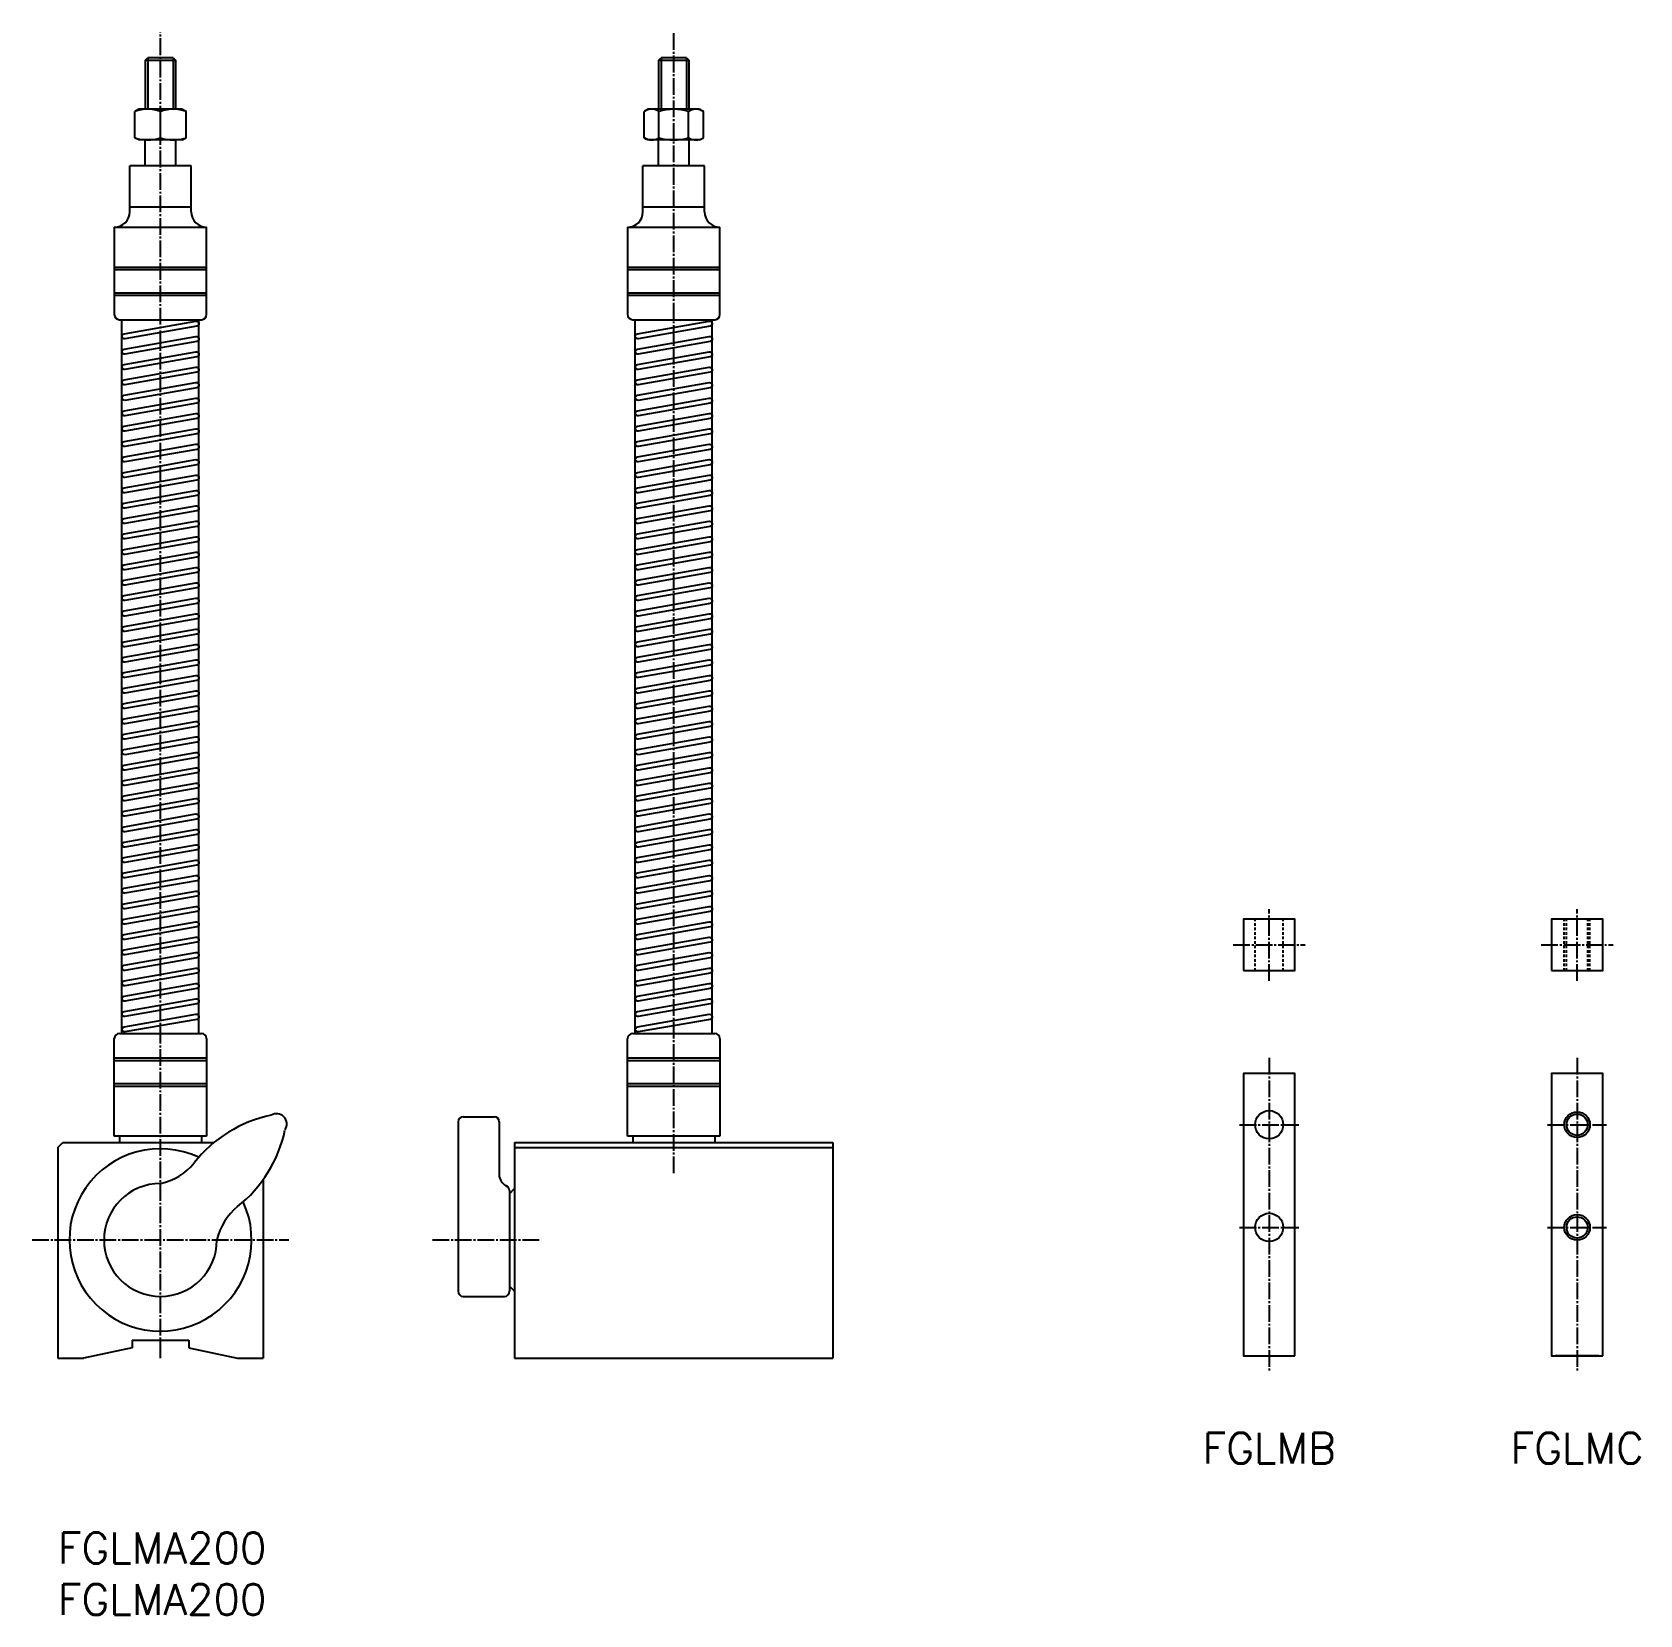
# Model space of a CAD drawing. Extents: x -1083 to -770, y -3223 to -2915.
import ezdxf
from ezdxf.enums import TextEntityAlignment as Align

# ---------------------------------------------------------------- set-up
doc = ezdxf.new("R2010")
doc.units = 0
doc.header["$LTSCALE"] = 0.25
doc.linetypes.add('CENTER', pattern=[17.5, 13, -1.5, 1.5, -1.5])
doc.linetypes.add('DASHED', pattern=[3.5, 2, -1.5])
doc.layers.get('0').update_dxf_attribs({"linetype": 'CONTINUOUS'})
doc.layers.add('CENTER', color=1, linetype='CENTER')
doc.styles.get("Standard").update_dxf_attribs({"font": 'txt', "bigfont": 'BIGFONT'})

msp = doc.modelspace()

# ---------------------------------------------------------------- linework, layer by layer
at = {"color": 7, "linetype": 'CONTINUOUS'}
for p, q in [((-1061.48, -2920.48), (-1060.94, -2919.94)), ((-1055.48, -2920.48), (-1061.48, -2920.48)), ((-1061.48, -2920.48), (-1061.48, -2929.94)), ((-1056.02, -2919.94), (-1060.94, -2919.94)), ((-1056.02, -2919.94), (-1055.48, -2920.48)), ((-1055.48, -2929.94), (-1055.48, -2920.48)), ((-961.48, -2920.48), (-960.94, -2919.94)), ((-955.48, -2920.48), (-961.48, -2920.48)), ((-961.48, -2920.48), (-961.48, -2929.94)), ((-956.02, -2919.94), (-960.94, -2919.94)), ((-956.02, -2919.94), (-955.48, -2920.48)), ((-955.48, -2929.94), (-955.48, -2920.48)), ((-1062.7, -2929.94), (-1063.48, -2930.39)), ((-1063.48, -2935.5), (-1063.48, -2930.39)), ((-1054.25, -2929.94), (-1062.7, -2929.94)), ((-1058.48, -2935.5), (-1058.48, -2930.39)), ((-1054.25, -2929.94), (-1053.48, -2930.39)), ((-1053.48, -2935.5), (-1053.48, -2930.39)), ((-963.48, -2929.94), (-964.25, -2930.39)), ((-964.25, -2935.5), (-964.25, -2930.39)), ((-953.48, -2929.94), (-963.48, -2929.94)), ((-961.36, -2935.5), (-961.36, -2930.39)), ((-955.59, -2935.5), (-955.59, -2930.39)), ((-955.59, -2930.39), (-955.59, -2930.39)), ((-953.48, -2929.94), (-952.7, -2930.39)), ((-952.7, -2935.5), (-952.7, -2930.39)), ((-1062.7, -2935.94), (-1063.48, -2935.5)), ((-1054.25, -2935.94), (-1062.7, -2935.94)), ((-1061.48, -2940.94), (-1061.48, -2935.94)), ((-1055.48, -2940.94), (-1055.48, -2935.94)), ((-1054.25, -2935.94), (-1053.48, -2935.5)), ((-963.48, -2935.94), (-964.25, -2935.5)), ((-953.48, -2935.94), (-963.48, -2935.94)), ((-961.48, -2940.94), (-961.48, -2935.94)), ((-955.48, -2940.94), (-955.48, -2935.94)), ((-953.48, -2935.94), (-952.7, -2935.5)), ((-1064.48, -2949.94), (-1064.48, -2940.94)), ((-1052.48, -2940.94), (-1064.48, -2940.94)), ((-1052.48, -2949.94), (-1052.48, -2940.94)), ((-952.48, -2940.94), (-964.48, -2940.94)), ((-964.48, -2949.94), (-964.48, -2940.94)), ((-952.48, -2949.94), (-952.48, -2940.94)), ((-1064.48, -2948.94), (-1052.48, -2948.94)), ((-964.48, -2948.94), (-952.48, -2948.94)), ((-1067.48, -2952.94), (-1049.48, -2952.94)), ((-1067.48, -2952.94), (-1067.48, -2952.94)), ((-1067.48, -2952.94), (-1067.48, -2969.94)), ((-1049.48, -2969.94), (-1049.48, -2952.94)), ((-1049.48, -2952.94), (-1049.48, -2952.94)), ((-967.48, -2952.94), (-967.48, -2969.94)), ((-967.48, -2952.94), (-967.48, -2952.94)), ((-967.48, -2952.94), (-949.48, -2952.94)), ((-949.48, -2952.94), (-949.48, -2952.94)), ((-949.48, -2969.94), (-949.48, -2952.94)), ((-1067.48, -2960.69), (-1049.48, -2960.69)), ((-1067.48, -2961.19), (-1049.48, -2961.19)), ((-967.48, -2960.69), (-949.48, -2960.69)), ((-967.48, -2961.19), (-949.48, -2961.19)), ((-1067.48, -2965.69), (-1049.48, -2965.69)), ((-967.48, -2965.69), (-949.48, -2965.69)), ((-1067.48, -2966.19), (-1049.48, -2966.19)), ((-967.48, -2966.19), (-949.48, -2966.19)), ((-1066.48, -2970.94), (-1050.48, -2970.94)), ((-1065.98, -3109.94), (-1065.98, -2970.94)), ((-1050.98, -3109.94), (-1050.98, -2970.94)), ((-966.48, -2970.94), (-950.48, -2970.94)), ((-965.98, -3109.94), (-965.98, -2970.94)), ((-950.98, -3109.94), (-950.98, -2970.94)), ((-1066.48, -3109.94), (-1050.48, -3109.94)), ((-966.48, -3109.94), (-950.48, -3109.94)), ((-1067.48, -3129.94), (-1067.48, -3110.94)), ((-1049.48, -3110.94), (-1049.48, -3129.94)), ((-967.48, -3129.94), (-967.48, -3110.94)), ((-949.48, -3110.94), (-949.48, -3129.94)), ((-1067.48, -3114.69), (-1049.48, -3114.69)), ((-1067.48, -3115.19), (-1049.48, -3115.19)), ((-967.48, -3114.69), (-949.48, -3114.69)), ((-967.48, -3115.19), (-949.48, -3115.19)), ((-1067.48, -3119.69), (-1049.48, -3119.69)), ((-1067.48, -3120.19), (-1049.48, -3120.19)), ((-967.48, -3119.69), (-949.48, -3119.69)), ((-967.48, -3120.19), (-949.48, -3120.19)), ((-1000.48, -3127.14), (-1000.48, -3160.14)), ((-999.48, -3126.14), (-993.48, -3126.14)), ((-992.48, -3127.14), (-992.48, -3137.8)), ((-1078.48, -3132.14), (-1077.48, -3131.14)), ((-1078.48, -3132.14), (-1078.48, -3173.14)), ((-1077.48, -3131.14), (-1048.01, -3131.14)), ((-1049.48, -3129.94), (-1067.48, -3129.94)), ((-1066.48, -3129.94), (-1066.48, -3131.14)), ((-1050.48, -3129.94), (-1050.48, -3131.14)), ((-989.48, -3131.14), (-989.48, -3173.14)), ((-989.48, -3131.14), (-927.48, -3131.14)), ((-989.48, -3132.14), (-927.48, -3132.14)), ((-949.48, -3129.94), (-967.48, -3129.94)), ((-966.48, -3129.94), (-966.48, -3131.14)), ((-950.48, -3129.94), (-950.48, -3131.14)), ((-927.48, -3131.14), (-927.48, -3173.14)), ((-1038.48, -3138.42), (-1038.48, -3173.14)), ((-990.48, -3141.14), (-989.48, -3140.14)), ((-990.48, -3140.54), (-990.48, -3160.14)), ((-990.48, -3141.14), (-990.48, -3159.14)), ((-990.48, -3159.14), (-989.48, -3160.14)), ((-999.48, -3161.14), (-991.48, -3161.14)), ((-1063.98, -3169.64), (-1063.98, -3171.14)), ((-1063.98, -3169.64), (-1052.98, -3169.64)), ((-1052.98, -3169.64), (-1052.98, -3171.14)), ((-1063.98, -3171.14), (-1073.48, -3173.14)), ((-1052.98, -3171.14), (-1043.48, -3173.14)), ((-778.25, -3172.7), (-786.7, -3172.7)), ((-1078.48, -3173.14), (-1073.48, -3173.14)), ((-1043.48, -3173.14), (-1038.48, -3173.14)), ((-989.48, -3173.14), (-927.48, -3173.14))]:
    msp.add_line(p, q, dxfattribs=at)
at = {"color": 3, "linetype": 'CONTINUOUS'}
for p, q in [((-1060.94, -2919.94), (-1060.94, -2929.94)), ((-1056.02, -2919.94), (-1056.02, -2929.94)), ((-960.94, -2919.94), (-960.94, -2929.94)), ((-956.02, -2919.94), (-956.02, -2929.94))]:
    msp.add_line(p, q, dxfattribs=at)
at = {"color": 3, "linetype": 'DASHED'}
for p, q in [((-845.23, -3097.7), (-845.23, -3087.7)), ((-839.73, -3097.7), (-839.73, -3087.7)), ((-784.98, -3097.7), (-784.98, -3087.7)), ((-784.55, -3097.7), (-784.55, -3087.7)), ((-780.41, -3097.7), (-780.41, -3087.7)), ((-779.98, -3097.7), (-779.98, -3087.7))]:
    msp.add_line(p, q, dxfattribs=at)
at = {"color": 3, "linetype": 'CONTINUOUS'}
for points in [[(-1065.39, -2974.64, -1), (-1065.57, -2973.66), (-1051.57, -2971.19, -1), (-1051.39, -2972.18)], [(-965.39, -2974.64, -1), (-965.57, -2973.66), (-951.57, -2971.19, -1), (-951.39, -2972.18)], [(-1065.39, -2977.64, -1), (-1065.57, -2976.66), (-1051.57, -2974.19, -1), (-1051.39, -2975.18)], [(-965.39, -2977.64, -1), (-965.57, -2976.66), (-951.57, -2974.19, -1), (-951.39, -2975.18)], [(-1065.39, -2980.64, -1), (-1065.57, -2979.66), (-1051.57, -2977.19, -1), (-1051.39, -2978.18)], [(-965.39, -2980.64, -1), (-965.57, -2979.66), (-951.57, -2977.19, -1), (-951.39, -2978.18)], [(-1065.39, -2983.64, -1), (-1065.57, -2982.66), (-1051.57, -2980.19, -1), (-1051.39, -2981.18)], [(-965.39, -2983.64, -1), (-965.57, -2982.66), (-951.57, -2980.19, -1), (-951.39, -2981.18)], [(-1065.39, -2986.64, -1), (-1065.57, -2985.66), (-1051.57, -2983.19, -1), (-1051.39, -2984.18)], [(-965.39, -2986.64, -1), (-965.57, -2985.66), (-951.57, -2983.19, -1), (-951.39, -2984.18)], [(-1065.39, -2989.64, -1), (-1065.57, -2988.66), (-1051.57, -2986.19, -1), (-1051.39, -2987.18)], [(-965.39, -2989.64, -1), (-965.57, -2988.66), (-951.57, -2986.19, -1), (-951.39, -2987.18)], [(-1065.39, -2992.64, -1), (-1065.57, -2991.66), (-1051.57, -2989.19, -1), (-1051.39, -2990.18)], [(-965.39, -2992.64, -1), (-965.57, -2991.66), (-951.57, -2989.19, -1), (-951.39, -2990.18)], [(-1065.39, -2995.64, -1), (-1065.57, -2994.66), (-1051.57, -2992.19, -1), (-1051.39, -2993.18)], [(-965.39, -2995.64, -1), (-965.57, -2994.66), (-951.57, -2992.19, -1), (-951.39, -2993.18)], [(-1065.39, -2998.64, -1), (-1065.57, -2997.66), (-1051.57, -2995.19, -1), (-1051.39, -2996.18)], [(-965.39, -2998.64, -1), (-965.57, -2997.66), (-951.57, -2995.19, -1), (-951.39, -2996.18)], [(-1065.39, -3001.64, -1), (-1065.57, -3000.66), (-1051.57, -2998.19, -1), (-1051.39, -2999.18)], [(-965.39, -3001.64, -1), (-965.57, -3000.66), (-951.57, -2998.19, -1), (-951.39, -2999.18)], [(-1065.39, -3004.64, -1), (-1065.57, -3003.66), (-1051.57, -3001.19, -1), (-1051.39, -3002.18)], [(-965.39, -3004.64, -1), (-965.57, -3003.66), (-951.57, -3001.19, -1), (-951.39, -3002.18)], [(-1065.39, -3007.64, -1), (-1065.57, -3006.66), (-1051.57, -3004.19, -1), (-1051.39, -3005.18)], [(-965.39, -3007.64, -1), (-965.57, -3006.66), (-951.57, -3004.19, -1), (-951.39, -3005.18)], [(-1065.39, -3010.64, -1), (-1065.57, -3009.66), (-1051.57, -3007.19, -1), (-1051.39, -3008.18)], [(-965.39, -3010.64, -1), (-965.57, -3009.66), (-951.57, -3007.19, -1), (-951.39, -3008.18)], [(-1065.39, -3013.64, -1), (-1065.57, -3012.66), (-1051.57, -3010.19, -1), (-1051.39, -3011.18)], [(-965.39, -3013.64, -1), (-965.57, -3012.66), (-951.57, -3010.19, -1), (-951.39, -3011.18)], [(-1065.39, -3016.64, -1), (-1065.57, -3015.66), (-1051.57, -3013.19, -1), (-1051.39, -3014.18)], [(-1065.39, -3019.64, -1), (-1065.57, -3018.66), (-1051.57, -3016.19, -1), (-1051.39, -3017.18)], [(-965.39, -3016.64, -1), (-965.57, -3015.66), (-951.57, -3013.19, -1), (-951.39, -3014.18)], [(-965.39, -3019.64, -1), (-965.57, -3018.66), (-951.57, -3016.19, -1), (-951.39, -3017.18)], [(-1065.39, -3022.64, -1), (-1065.57, -3021.66), (-1051.57, -3019.19, -1), (-1051.39, -3020.18)], [(-965.39, -3022.64, -1), (-965.57, -3021.66), (-951.57, -3019.19, -1), (-951.39, -3020.18)], [(-1065.39, -3025.64, -1), (-1065.57, -3024.66), (-1051.57, -3022.19, -1), (-1051.39, -3023.18)], [(-965.39, -3025.64, -1), (-965.57, -3024.66), (-951.57, -3022.19, -1), (-951.39, -3023.18)], [(-1065.39, -3028.64, -1), (-1065.57, -3027.66), (-1051.57, -3025.19, -1), (-1051.39, -3026.18)], [(-965.39, -3028.64, -1), (-965.57, -3027.66), (-951.57, -3025.19, -1), (-951.39, -3026.18)], [(-1065.39, -3031.64, -1), (-1065.57, -3030.66), (-1051.57, -3028.19, -1), (-1051.39, -3029.18)], [(-965.39, -3031.64, -1), (-965.57, -3030.66), (-951.57, -3028.19, -1), (-951.39, -3029.18)], [(-1065.39, -3034.64, -1), (-1065.57, -3033.66), (-1051.57, -3031.19, -1), (-1051.39, -3032.18)], [(-965.39, -3034.64, -1), (-965.57, -3033.66), (-951.57, -3031.19, -1), (-951.39, -3032.18)], [(-1065.39, -3037.64, -1), (-1065.57, -3036.66), (-1051.57, -3034.19, -1), (-1051.39, -3035.18)], [(-965.39, -3037.64, -1), (-965.57, -3036.66), (-951.57, -3034.19, -1), (-951.39, -3035.18)], [(-1065.39, -3040.64, -1), (-1065.57, -3039.66), (-1051.57, -3037.19, -1), (-1051.39, -3038.18)], [(-965.39, -3040.64, -1), (-965.57, -3039.66), (-951.57, -3037.19, -1), (-951.39, -3038.18)], [(-1065.39, -3043.64, -1), (-1065.57, -3042.66), (-1051.57, -3040.19, -1), (-1051.39, -3041.18)], [(-965.39, -3043.64, -1), (-965.57, -3042.66), (-951.57, -3040.19, -1), (-951.39, -3041.18)], [(-1065.39, -3046.64, -1), (-1065.57, -3045.66), (-1051.57, -3043.19, -1), (-1051.39, -3044.18)], [(-965.39, -3046.64, -1), (-965.57, -3045.66), (-951.57, -3043.19, -1), (-951.39, -3044.18)], [(-1065.39, -3049.64, -1), (-1065.57, -3048.66), (-1051.57, -3046.19, -1), (-1051.39, -3047.18)], [(-965.39, -3049.64, -1), (-965.57, -3048.66), (-951.57, -3046.19, -1), (-951.39, -3047.18)], [(-1065.39, -3052.64, -1), (-1065.57, -3051.66), (-1051.57, -3049.19, -1), (-1051.39, -3050.18)], [(-965.39, -3052.64, -1), (-965.57, -3051.66), (-951.57, -3049.19, -1), (-951.39, -3050.18)], [(-1065.39, -3055.64, -1), (-1065.57, -3054.66), (-1051.57, -3052.19, -1), (-1051.39, -3053.18)], [(-965.39, -3055.64, -1), (-965.57, -3054.66), (-951.57, -3052.19, -1), (-951.39, -3053.18)], [(-1065.39, -3058.64, -1), (-1065.57, -3057.66), (-1051.57, -3055.19, -1), (-1051.39, -3056.18)], [(-965.39, -3058.64, -1), (-965.57, -3057.66), (-951.57, -3055.19, -1), (-951.39, -3056.18)], [(-1065.39, -3061.64, -1), (-1065.57, -3060.66), (-1051.57, -3058.19, -1), (-1051.39, -3059.18)], [(-965.39, -3061.64, -1), (-965.57, -3060.66), (-951.57, -3058.19, -1), (-951.39, -3059.18)], [(-1065.39, -3064.64, -1), (-1065.57, -3063.66), (-1051.57, -3061.19, -1), (-1051.39, -3062.18)], [(-965.39, -3064.64, -1), (-965.57, -3063.66), (-951.57, -3061.19, -1), (-951.39, -3062.18)], [(-1065.39, -3067.64, -1), (-1065.57, -3066.66), (-1051.57, -3064.19, -1), (-1051.39, -3065.18)], [(-965.39, -3067.64, -1), (-965.57, -3066.66), (-951.57, -3064.19, -1), (-951.39, -3065.18)], [(-1065.39, -3070.64, -1), (-1065.57, -3069.66), (-1051.57, -3067.19, -1), (-1051.39, -3068.18)], [(-965.39, -3070.64, -1), (-965.57, -3069.66), (-951.57, -3067.19, -1), (-951.39, -3068.18)], [(-1065.39, -3073.64, -1), (-1065.57, -3072.66), (-1051.57, -3070.19, -1), (-1051.39, -3071.18)], [(-965.39, -3073.64, -1), (-965.57, -3072.66), (-951.57, -3070.19, -1), (-951.39, -3071.18)], [(-1065.39, -3076.64, -1), (-1065.57, -3075.66), (-1051.57, -3073.19, -1), (-1051.39, -3074.18)], [(-965.39, -3076.64, -1), (-965.57, -3075.66), (-951.57, -3073.19, -1), (-951.39, -3074.18)], [(-1065.39, -3079.64, -1), (-1065.57, -3078.66), (-1051.57, -3076.19, -1), (-1051.39, -3077.18)], [(-965.39, -3079.64, -1), (-965.57, -3078.66), (-951.57, -3076.19, -1), (-951.39, -3077.18)], [(-1065.39, -3082.64, -1), (-1065.57, -3081.66), (-1051.57, -3079.19, -1), (-1051.39, -3080.18)], [(-965.39, -3082.64, -1), (-965.57, -3081.66), (-951.57, -3079.19, -1), (-951.39, -3080.18)], [(-1065.39, -3085.64, -1), (-1065.57, -3084.66), (-1051.57, -3082.19, -1), (-1051.39, -3083.18)], [(-965.39, -3085.64, -1), (-965.57, -3084.66), (-951.57, -3082.19, -1), (-951.39, -3083.18)], [(-1065.39, -3088.64, -1), (-1065.57, -3087.66), (-1051.57, -3085.19, -1), (-1051.39, -3086.18)], [(-1065.39, -3091.64, -1), (-1065.57, -3090.66), (-1051.57, -3088.19, -1), (-1051.39, -3089.18)], [(-965.39, -3088.64, -1), (-965.57, -3087.66), (-951.57, -3085.19, -1), (-951.39, -3086.18)], [(-965.39, -3091.64, -1), (-965.57, -3090.66), (-951.57, -3088.19, -1), (-951.39, -3089.18)], [(-1065.39, -3094.64, -1), (-1065.57, -3093.66), (-1051.57, -3091.19, -1), (-1051.39, -3092.18)], [(-965.39, -3094.64, -1), (-965.57, -3093.66), (-951.57, -3091.19, -1), (-951.39, -3092.18)], [(-1065.39, -3097.64, -1), (-1065.57, -3096.66), (-1051.57, -3094.19, -1), (-1051.39, -3095.18)], [(-965.39, -3097.64, -1), (-965.57, -3096.66), (-951.57, -3094.19, -1), (-951.39, -3095.18)], [(-1065.39, -3100.64, -1), (-1065.57, -3099.66), (-1051.57, -3097.19, -1), (-1051.39, -3098.18)], [(-965.39, -3100.64, -1), (-965.57, -3099.66), (-951.57, -3097.19, -1), (-951.39, -3098.18)], [(-1065.39, -3103.64, -1), (-1065.57, -3102.66), (-1051.57, -3100.19, -1), (-1051.39, -3101.18)], [(-965.39, -3103.64, -1), (-965.57, -3102.66), (-951.57, -3100.19, -1), (-951.39, -3101.18)], [(-1065.39, -3106.64, -1), (-1065.57, -3105.66), (-1051.57, -3103.19, -1), (-1051.39, -3104.18)], [(-965.39, -3106.64, -1), (-965.57, -3105.66), (-951.57, -3103.19, -1), (-951.39, -3104.18)], [(-1065.39, -3109.64, -1), (-1065.57, -3108.66), (-1051.57, -3106.19, -1), (-1051.39, -3107.18)], [(-965.39, -3109.64, -1), (-965.57, -3108.66), (-951.57, -3106.19, -1), (-951.39, -3107.18)]]:
    msp.add_lwpolyline(points, format="xyb", close=True, dxfattribs=at)
at = {"color": 7, "linetype": 'CONTINUOUS'}
for points in [[(-847.48, -3097.7), (-837.48, -3097.7), (-837.48, -3087.7), (-847.48, -3087.7)], [(-787.48, -3097.7), (-777.48, -3097.7), (-777.48, -3087.7), (-787.48, -3087.7)], [(-837.48, -3172.7), (-837.48, -3117.7), (-847.48, -3117.7), (-847.48, -3172.7)], [(-777.48, -3172.7), (-777.48, -3117.7), (-787.48, -3117.7), (-787.48, -3172.7)]]:
    msp.add_lwpolyline(points, close=True, dxfattribs=at)
for centre, radius in [((-842.48, -3127.7), 2.75), ((-782.48, -3127.7), 2.07), ((-842.48, -3147.7), 2.75), ((-782.48, -3147.7), 2.07)]:
    msp.add_circle(centre, radius, dxfattribs=at)
at = {"color": 3, "linetype": 'CONTINUOUS'}
for centre in [(-782.48, -3127.7), (-782.48, -3147.7)]:
    msp.add_circle(centre, 2.5, dxfattribs=at)
at = {"color": 7, "linetype": 'CONTINUOUS'}
for centre, radius, start, end in [((-1060.98, -2937.16), 7.22, 69.7438, 110.2562), ((-1055.98, -2937.16), 7.22, 69.7438, 110.2562), ((-962.8, -2932.51), 2.57, 55.5136, 124.2988), ((-958.48, -2939.45), 9.5, 72.366, 107.634), ((-954.15, -2932.51), 2.57, 55.7012, 124.4864), ((-1060.98, -2928.72), 7.22, 249.7438, 290.2562), ((-1055.98, -2928.72), 7.22, 249.7438, 290.2562), ((-962.8, -2933.37), 2.57, 235.7012, 304.4864), ((-958.48, -2926.44), 9.5, 252.366, 287.634), ((-954.15, -2933.37), 2.57, 235.5136, 304.2988), ((-1067.48, -2949.94), 3, 270, 0), ((-1049.48, -2949.94), 3, 180, 270), ((-967.48, -2949.94), 3, 270, 0), ((-949.48, -2949.94), 3, 180, 270), ((-1066.48, -2969.94), 1, 180, 270), ((-1050.48, -2969.94), 1, 270, 0), ((-966.48, -2969.94), 1, 180, 270), ((-950.48, -2969.94), 1, 270, 0), ((-1066.48, -3110.94), 1, 90, 180), ((-1050.48, -3110.94), 1, 0, 90), ((-966.48, -3110.94), 1, 90, 180), ((-950.48, -3110.94), 1, 0, 90), ((-1031.65, -3151.16), 25.85, 101.7544, 141.7148), ((-1035.86, -3127.55), 2, 325.8846, 121.7398), ((-1059.38, -3123.45), 25.71, 308.2103, 348.1353), ((-999.48, -3127.14), 1, 90, 180), ((-993.48, -3127.14), 1, 0, 90), ((-1058.48, -3150.14), 17.75, 65.1405, 24.7342), ((-1060.85, -3127.92), 11.48, 281.9469, 320.9672), ((-989.66, -3137.1), 2.91, 193.9451, 244.5695), ((-1058.48, -3150.14), 11, 90, 0), ((-991.48, -3140.54), 1, 0, 69.2506), ((-1035.89, -3152.8), 11.89, 129.6511, 167.0633), ((-999.48, -3160.14), 1, 180, 270), ((-991.48, -3160.14), 1, 270, 0)]:
    msp.add_arc(centre, radius, start, end, dxfattribs=at)
at = {"layer": 'CENTER', "linetype": 'CENTER'}
for p, q in [((-1058.48, -3173.14), (-1058.48, -2914.94)), ((-958.48, -3137.14), (-958.48, -2914.94)), ((-842.48, -3099.7), (-842.48, -3085.7)), ((-782.48, -3099.7), (-782.48, -3085.7)), ((-849.48, -3092.7), (-835.48, -3092.7)), ((-789.48, -3092.7), (-775.48, -3092.7)), ((-842.48, -3114.7), (-842.48, -3175.7)), ((-782.48, -3114.7), (-782.48, -3175.7)), ((-848.23, -3127.7), (-836.73, -3127.7)), ((-788.23, -3127.7), (-776.73, -3127.7)), ((-848.23, -3147.7), (-836.73, -3147.7)), ((-788.23, -3147.7), (-776.73, -3147.7)), ((-1083.48, -3150.14), (-1033.48, -3150.14)), ((-1005.48, -3150.14), (-984.48, -3150.14))]:
    msp.add_line(p, q, dxfattribs=at)

# ---------------------------------------------------------------- texts
at = {"color": 7, "linetype": 'CONTINUOUS'}
for s, p in [('FGLMB', (-842.48, -3190.68)), ('FGLMC', (-782.48, -3190.68))]:
    msp.add_text(s, height=6, dxfattribs=at).set_placement(p, align=Align.MIDDLE)
for p in [(-1078.48, -3213.14), (-1078.48, -3223.14)]:
    msp.add_text('FGLMA200', height=6, dxfattribs=at).set_placement(p)

doc.saveas('drawing.dxf')
